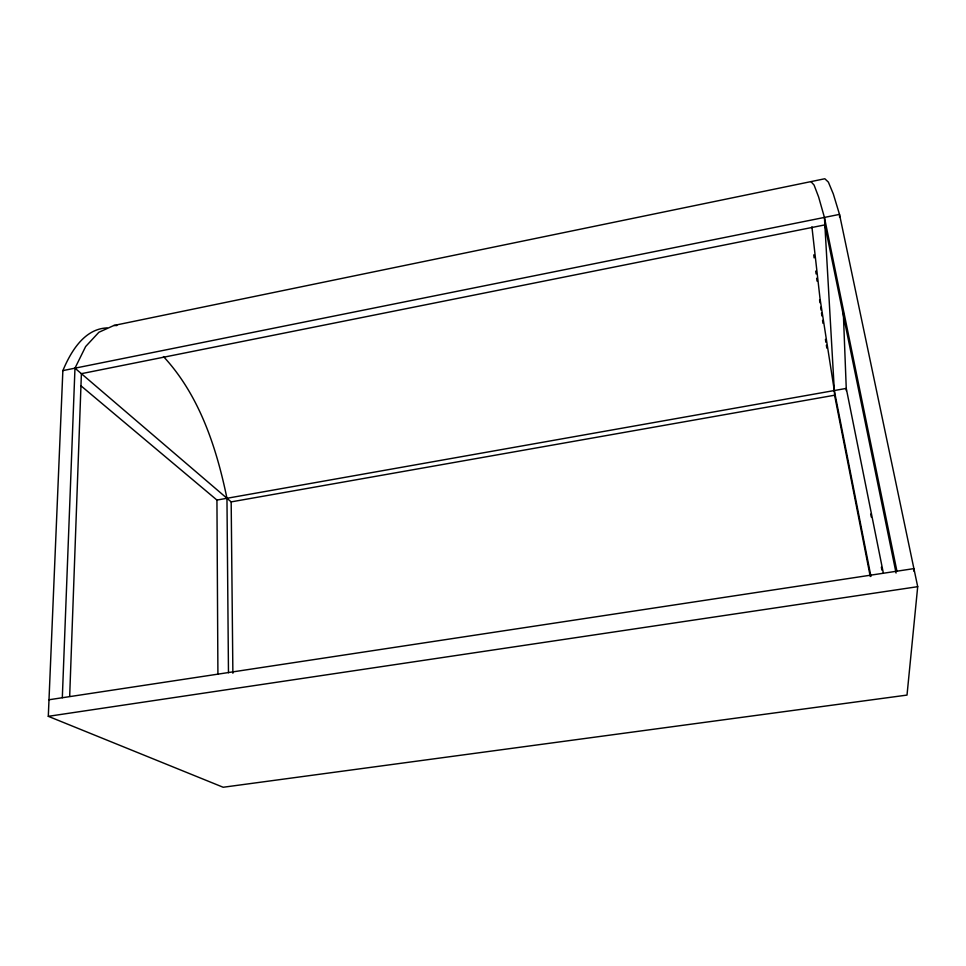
<?xml version="1.0" encoding="UTF-8"?>
<svg xmlns="http://www.w3.org/2000/svg" width="966" height="966" viewBox="0 0 966 966"><rect width="100%" height="100%" fill="white"/><g stroke="black" fill="none" stroke-linecap="round" stroke-linejoin="round"><path stroke-width="1.45" d="M69.673 696.341L81.398 373.673L824.867 224.897L896.074 573.031M62.319 697.73L74.974 368.179L85.648 346.54L98.882 332.268L113.916 325.47L824.831 178.746L828.369 182.115L833.308 193.949L839.502 214.392L917.7 586.676L907.014 695.085L223.17 787.254L48.3 716.325L62.862 370.606C70.784 351.721 84.199 328.863 107.021 327.921M913.691 571.027L913.908 568.612L49 699.758M62.862 370.606L839.502 214.392L839.623 217.398M80.903 385.76L216.939 500.062L846.264 388.417L883.335 573.031M74.974 368.179L231.176 501.885L834.588 395.227L824.433 217.422L818.613 196.955L814.072 185.061L810.933 181.62M48.3 716.325L917.7 586.676M113.916 325.47L116.838 325.554M163.471 356.563C199.431 395.323 216.444 447.451 226.962 498.275L228.471 672.722M824.433 217.422L896.931 571.184M870.704 514.093L871.296 517.039M881.354 567.199L881.946 570.145M870.934 576.424L834.31 390.53L820.013 298.47L811.911 226.829M834.588 395.227L870.245 576.473M825.447 339.38L825.906 342.29M826.365 345.212L826.824 348.122M819.566 299.846L820.001 302.781M820.641 307.176L821.064 310.11M821.486 313.044L821.909 315.979M822.549 320.374L822.972 323.308M815.727 271.096L816.101 273.958M816.668 278.256L817.043 281.118M813.77 254.867L814.109 257.862M843.294 311.909L846.349 390.771M231.176 501.885L232.878 673.242M216.939 500.062L217.918 674.316"/></g></svg>
